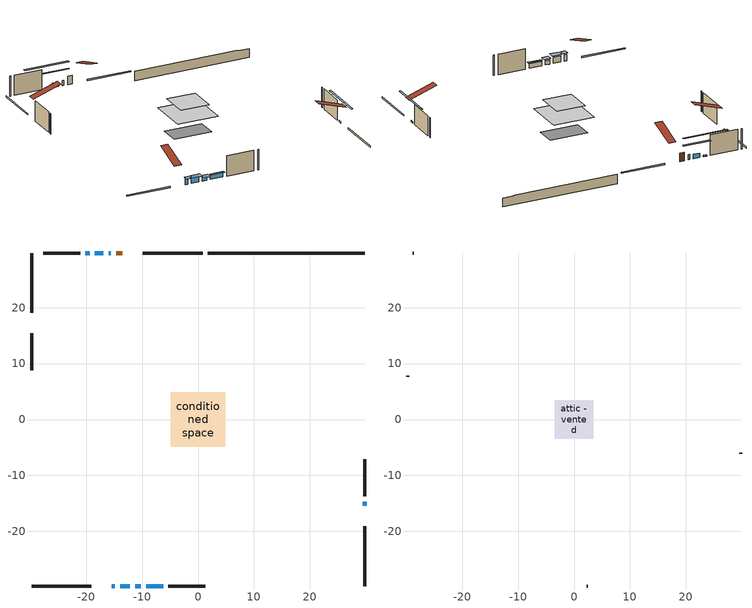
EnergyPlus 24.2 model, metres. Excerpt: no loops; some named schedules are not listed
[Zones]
conditioned space
 floor adiabatic (AdiabaticFloorConstruction): -4.91,-4.91 -4.91,4.91 4.91,4.91 4.91,-4.91 z3.05
 floor foundation (Slab1 construction): -4.57,-2.44 -4.57,2.44 4.57,2.44 4.57,-2.44 z-1.68
 wall outside (RimJoist1 construction): 0.81,29.78 -9.89,29.78 / -29.78,-29.78 -19.08,-29.78 / -29.78,29.78 -29.78,19.08 / 29.78,-29.78 29.78,-19.08 z0.61:0.91
 wall outside (AdiabaticWallConstruction 1): -13.53,29.78 -14.66,29.78 z0.61:2.64
 wall outside (AdiabaticWallConstruction): -15.44,-29.78 -14.88,-29.78 z0.61:2.14; -15.59,29.78 -15.98,29.78 z0.61:1.83; -13.95,-29.78 -12.17,-29.78 z0.61:2.13; -11.24,-29.78 -10.23,-29.78 z0.61:1.63; -16.91,29.78 -18.44,29.78 / -9.3,-29.78 -6.25,-29.78 z0.61:1.68; 29.78,-15.44 29.78,-14.67 / -19.36,29.78 -20.13,29.78 z0.61:0.97
 wall outside (Wall1 construction): -21.05,29.78 -27.7,29.78 / -5.32,-29.78 1.33,-29.78 / -29.78,15.44 -29.78,8.79 / 29.78,-13.75 29.78,-7.1 z0.61:5.49
 wall foundation (FoundationWall1 construction): 1.74,29.78,-1.68 1.74,29.78,0.61 26.98,29.78,0.61 26.98,29.78,0.42 29.78,29.78,0.42 29.78,29.78,-1.68
 window (WindowConstruction 4): -15.44,-29.78 -14.88,-29.78 z0.61:2.13
 window (WindowConstruction 5): -15.59,29.78 -15.98,29.78 z0.61:1.83
 window (WindowConstruction): -13.95,-29.78 -12.17,-29.78 z0.61:2.13
 window (WindowConstruction 1): -11.24,-29.78 -10.23,-29.78 z0.61:1.62
 window (WindowConstruction 2): -16.91,29.78 -18.43,29.78 z0.61:1.68
 window (WindowConstruction 3): -9.3,-29.78 -6.25,-29.78 z0.61:1.68
 window (WindowConstruction 6): 29.78,-15.44 29.78,-14.67 z0.61:0.97
 window (WindowConstruction 7): -19.36,29.78 -20.12,29.78 z0.61:0.97
 door (Door): -13.53,29.78 -14.66,29.78 z0.61:2.64
 ceiling adiabatic (AdiabaticFloorConstruction): 4.91,-4.91 4.91,4.91 -4.91,4.91 -4.91,-4.91 z3.05
attic - vented
 floor to conditioned space (Floor1 construction Reversed): -3.47,-3.47 -3.47,3.47 3.47,3.47 3.47,-3.47 z5.49
 wall outside (Wall3 construction): -28.63,29.78 -28.85,29.78 / 2.25,-29.78 2.48,-29.78 / -29.78,7.86 -29.78,7.64 / 29.78,-6.17 29.78,-5.95 z0.61:5.49
 roof outside (Roof1 construction): -12.61,29.78,5.49 -12.61,23.02,7.74 -10.82,23.02,7.74 -10.82,29.78,5.49; -16.36,-29.78,5.49 -16.36,-23.02,7.74 -18.15,-23.02,7.74 -18.15,-29.78,5.49; -29.78,16.36,5.49 -23.02,16.36,7.74 -23.02,18.15,7.74 -29.78,18.15,5.49; 29.78,-16.36,5.49 23.02,-16.36,7.74 23.02,-18.15,7.74 29.78,-18.15,5.49
shading: -14.58,-29.78 -15.73,-29.78 -15.73,-31 -14.58,-31 z2.43; -11.87,-29.78 -14.25,-29.78 -14.25,-31 -11.87,-31 z2.43; -9.93,-29.78 -11.54,-29.78 -11.54,-31 -9.93,-31 z1.92; -21.07,29.78 -14.27,29.78 -14.27,30.19 -21.07,30.19 z4.32; -6.05,-29.78 -9.5,-29.78 -9.5,-30.19 -6.05,-30.19 z1.88; 29.78,-9.59 29.78,-20.52 30.19,-20.52 30.19,-9.59 z6.05; -25.21,29.78 -14.28,29.78 -14.28,30.19 -25.21,30.19 z6.05
[Building]
Building 1: Terrain=Suburbs
[Site:Location]
Edmonton Intl AP_AB: Latitude {deg}=53.31; Longitude {deg}=-113.58; Time Zone {hr}=-7; Elevation {m}=723; Keep Site Location Information=Yes
[Site:GroundTemperature:Shallow]
-1.56185, -3.61833, -3.78302, -2.80711, 1.11059, 5.01004, 8.39065, 10.5322, 10.7141, 8.97234, 5.67794, 1.89811
[Site:WaterMainsTemperature]
Calculation Method=Schedule; Temperature Schedule=mains temperature schedule
[Material] Roughness=Rough; Thermal Absorptance=0.9
Name | Thickness {m} | Conductivity {W/m-K} | Density {kg/m3} | Specific Heat {J/kg-K} | Solar Absorptance | Visible Absorptance
asphalt or fiberglass shingles | 0.00635 | 0.162714 | 1121.4 | 1465.45 | 0.4 | 0.4
ceiling loosefill ins | 0.0846667 | 0.0480833 | 16.02 | 1046.75 | 0.7 | 0.7
ceiling stud and cavity | 0.1397 | 0.0803008 | 65.682 | 1177.47 | 0.7 | 0.7
concrete 4.0 in. | 0.1016 | 1.803125 | 2242.8 | 837.4 | 0.7 | 0.7
concrete 8.0 in. | 0.2032 | 1.803125 | 2242.8 | 837.4 | 0.7 | 0.7
door material | 0.04445 | 0.053851 | 512.64 | 1214.23 | 0.7 | 0.7
exterior vertical ins | 0.00902264 | 0.029427 | 32.04 | 1214.23 | 0.7 | 0.7
floor covering | 0.0127 | 0.0433444 | 54.468 | 1339.84 | 0.6 | 0.6
floor rigid ins; wall rigid ins | 0.512978 | 0.029427 | 32.04 | 1214.23 | 0.7 | 0.7
floor stud and cavity | 0.1397 | 1.75129 | 37.0049 | 1207.88 | 0.7 | 0.7
furniture material conditioned space 1 | 0.1524 | 0.115458 | 640.8 | 1214.23 | 0.6 | 0.6
gypsum board | 0.0127 | 0.160291 | 801 | 837.4 | 0.6 | 0.6
gypsum board 1 | 0.0127 | 0.160291 | 801 | 837.4 | 0.7 | 0.7
osb sheathing 0.5 in. | 0.0127 | 0.115458 | 512.64 | 1214.23 | 0.7 | 0.7
osb sheathing 0.75 in. | 0.01905 | 0.115458 | 512.64 | 1214.23 | 0.7 | 0.7
osb sheathing 2.0 in. | 0.0508 | 0.115458 | 512.64 | 1214.23 | 0.7 | 0.7
rim joist stud and cavity | 0.0508 | 0.0296939 | 125.044 | 1163.47 | 0.6 | 0.6
wall stud and cavity | 0.1397 | 0.0943382 | 139.0536 | 1170.24 | 0.7 | 0.7
wall stud and cavity 1 | 0.0889 | 6.1454 | 50.32683 | 1063.81 | 0.6 | 0.6
wall stud and cavity 2 | 0.0889 | 0.380278 | 52.3479 | 1209.89 | 0.7 | 0.7
wall stud and cavity 3 | 0.0889 | 0.391764 | 83.0341 | 1211.67 | 0.7 | 0.7
wood siding | 0.0254 | 0.102417 | 544.68 | 1172.36 | 0.4 | 0.4
wood siding 1 | 0.00254 | 0.102417 | 544.68 | 1172.36 | 0.4 | 0.4
wood siding 2; wood siding 3; wood siding 4 | 0.0254 | 0.102417 | 544.68 | 1172.36 | 0.7 | 0.7
[WindowMaterial:SimpleGlazingSystem]
Name | U-Factor {W/m2-K} | Solar Heat Gain Coefficient
WindowMaterial | 1.62277 | 0.58
WindowMaterial 1 | 1.90099 | 0.48
WindowMaterial 2 | 1.80958 | 0.51
WindowMaterial 3 | 1.87828 | 0.52
WindowMaterial 4 | 3.30687 | 0.6
WindowMaterial 5 | 4.11712 | 0.39
[Construction]
AdiabaticFloorConstruction: floor stud and cavity, floor rigid ins, osb sheathing 0.75 in., floor covering
AdiabaticWallConstruction: wood siding 3, wall rigid ins, wall stud and cavity 2, gypsum board
AdiabaticWallConstruction 1: wood siding 4, wall rigid ins, wall stud and cavity 2, gypsum board
Door: door material
Floor1 construction Reversed: gypsum board, ceiling stud and cavity, ceiling loosefill ins
FoundationWall1 construction: concrete 8.0 in., gypsum board 1
furniture construction conditioned space 1: furniture material conditioned space 1
PartitionWallConstruction: gypsum board, wall stud and cavity 3, gypsum board
RimJoist1 construction: wood siding 2, osb sheathing 2.0 in., rim joist stud and cavity
Roof1 construction: asphalt or fiberglass shingles
Slab1 construction: concrete 4.0 in.
Wall1 construction: wood siding, osb sheathing 0.5 in., wall stud and cavity, gypsum board
Wall3 construction: wood siding 1, wall stud and cavity 1
WindowConstruction: WindowMaterial
WindowConstruction 1: WindowMaterial 1
WindowConstruction 2; WindowConstruction 3: WindowMaterial 2
WindowConstruction 4: WindowMaterial 3
WindowConstruction 5: WindowMaterial 4
WindowConstruction 6; WindowConstruction 7: WindowMaterial 5
[Zone] Multiplier=1; Part of Total Floor Area=Yes
Name | Volume {m3}
attic - vented | 17.6423
conditioned space | 358.4
[Space]
Name | Zone | Volume {m3}
attic - vented 1 | attic - vented | 17.6423
conditioned space 1 | conditioned space | 358.4
[ZoneInfiltration:EffectiveLeakageArea]
infil attic - vented 1: Zone or Space=attic - vented 1; Schedule=Always On Discrete; Effective Air Leakage Area {cm2}=1676.87; Stack Coefficient=0.000495883; Wind Coefficient=1.50456e-05
[ZoneMixing]
whole house fan mix: Zone or Space=attic - vented; Schedule=Always On Continuous; Design Flow Rate Calculation Method=Flow/Zone; Design Flow Rate {m3/s}=0; Source Zone or Space=conditioned space
[SurfaceProperty:ExposedFoundationPerimeter]
Slab1: Exposed Perimeter Calculation Method=TotalExposedPerimeter; Total Exposed Perimeter {m}=28.041
[InternalMass] Zone or ZoneList=conditioned space; Space or SpaceList=conditioned space 1
Name | Construction | Surface Area {m2}
furniture mass conditioned space 1 | furniture construction conditioned space 1 | 56.3999
partition wall mass | PartitionWallConstruction | 141
[Lights]
interior lighting: Zone or ZoneList or Space or SpaceList=conditioned space 1; Schedule=interior lighting schedule; Design Level Calculation Method=LightingLevel; Lighting Level {W}=343.2; Return Air Fraction=0; Fraction Radiant=0.6; Fraction Visible=0.2; Fraction Replaceable=1
[People]
occupants: Zone or ZoneList or Space or SpaceList=conditioned space 1; Number of People Schedule=occupants schedule; Number of People Calculation Method=People; Number of People=3; Fraction Radiant=0.314171; Sensible Heat Fraction=0.56303; Activity Level Schedule=occupants activity schedule; Carbon Dioxide Generation Rate {m3/s-W}=0; Enable ASHRAE 55 Comfort Warnings=No; Mean Radiant Temperature Calculation Type=EnclosureAveraged
[ElectricEquipment] Zone or ZoneList or Space or SpaceList=conditioned space 1; Design Level Calculation Method=EquipmentLevel
Name | Schedule | Design Level {W} | Fraction Latent | Fraction Radiant | Fraction Lost
clothes dryer | clothes dryer schedule | 140.772 | 0.015 | 0.081 | 0.85
clothes washer | clothes washer schedule | 32.1985 | 0.03 | 0.162 | 0.7
cooking range | cooking range schedule | 215.147 | 0.08 | 0.432 | 0.2
dishwasher | dishwasher schedule | 66.8632 | 0.3 | 0.18 | 0.4
fridge | fridge schedule | 72.9452 | 0 | 0.6 | 0
mech vent bath fan 0 | mech vent bath fan 0 schedule | 50.2 | 0 | 0 | 1
mech vent bath fan 1 | mech vent bath fan 1 schedule | 50.2 | 0 | 0 | 1
mech vent house fan | mech vent house fan schedule | 0 | 0 | 0 | 1
mech vent house fan cfis | mech vent house fan cfis schedule | 0 | 0 | 0 | 0
mech vent range fan 0 | mech vent range fan 0 schedule | 57 | 0 | 0 | 1
misc plug loads | misc plug loads schedule | 494.7 | 0.045 | 0.513 | 0.1
whole house fan | Always On Discrete | 0 | 0 | 0 | 1
[OtherEquipment] Zone or ZoneList or Space or SpaceList=conditioned space 1; Design Level Calculation Method=EquipmentLevel
Name | Fuel Type | Schedule | Design Level {W} | Fraction Latent | Fraction Radiant | Fraction Lost
clothes dryer 1 | Electricity | clothes dryer schedule | 0 | 0.015 | 0.081 | 0.85
cooking range 1 | Electricity | cooking range schedule | 0 | 0.08 | 0.432 | 0.2
general water use latent | None | general water use schedule | 62.594 | 1 | 0 | 0
general water use sensible | None | general water use schedule | -61.6891 | 0 | 0.6 | 0
mech vent house fan latent load | None | Always On Discrete | 0 | 1 | 0 | 0
mech vent house fan sensible load | None | Always On Discrete | 0 | 0 | 0 | 0
water heater energy adjustment1 | NaturalGas | Always On Discrete | 0.01 | 0 | 0 | 1
[ZoneInfiltration:DesignFlowRate] Zone or ZoneList or Space or SpaceList=conditioned space 1; Schedule=Always On Discrete; Design Flow Rate Calculation Method=Flow/Zone; Design Flow Rate {m3/s}=0
infil flow; natural vent flow; whole house fan flow
[AvailabilityManager:Scheduled]
furnace airloop Availability Manager: Schedule=Always On Discrete
[Foundation:Kiva]
Foundation Kiva 1: Initial Indoor Air Temperature {C}=18; Wall Height Above Grade {m}=0.609996; Wall Depth Below Slab {m}=0.2032; Custom Block Material Name 1=exterior vertical ins; Custom Block Depth 1 {m}=2.28999; Custom Block X Position 1 {m}=0.2159; Custom Block Z Position 1 {m}=0
[Foundation:Kiva:Settings]
Soil Conductivity {W/m-K}=0.849921; Soil Density {kg/m3}=1842.3; Soil Specific Heat {J/kg-K}=418.7; Ground Solar Absorptivity=0.9; Ground Thermal Absorptivity=0.9; Ground Surface Roughness {m}=0.03; Far-Field Width {m}=40; Deep-Ground Boundary Condition=ZeroFlux; Deep-Ground Depth {m}=40; Minimum Cell Dimension {m}=0.2; Maximum Cell Growth Coefficient=3; Simulation Timestep=Timestep
[Exterior:Lights]
exterior lighting: Schedule=exterior lighting schedule; Design Level {W}=75.6
[EnergyManagementSystem:GlobalVariable]
furnace_airloop_Fan_RTF
infil_program_Qfan
infil_program_Qinf
natural_vent_program_Qnv
natural_vent_program_Qwhf
[EnergyManagementSystem:Sensor]
Name | Output:Variable or Output:Meter Index Key | Output:Variable or Output:Meter
airflow_gain | infil flow | Infiltration Sensible Heat Gain Energy
airflow_gain_1 | natural vent flow | Infiltration Sensible Heat Gain Energy
airflow_gain_2 | whole house fan flow | Infiltration Sensible Heat Gain Energy
airflow_loss | infil flow | Infiltration Sensible Heat Loss Energy
airflow_loss_1 | natural vent flow | Infiltration Sensible Heat Loss Energy
airflow_loss_2 | whole house fan flow | Infiltration Sensible Heat Loss Energy
clg_load_cond |  | Cooling:EnergyTransfer:Zone:CONDITIONED SPACE
clg_sp_s; clg_sp_s_1 | cooling setpoint | Schedule Value
clothes_dryer_exhaust_0_sch_s | clothes dryer exhaust 0 schedule | Schedule Value
cool_season | cooling season schedule | Schedule Value
htg_load_cond |  | Heating:EnergyTransfer:Zone:CONDITIONED SPACE
htg_sp_s; htg_sp_s_1 | heating setpoint | Schedule Value
ig_ee_conv | clothes dryer | Electric Equipment Convective Heating Energy
ig_ee_conv_2 | cooking range | Electric Equipment Convective Heating Energy
ig_ee_conv_4 | fridge | Electric Equipment Convective Heating Energy
ig_ee_conv_5 | misc plug loads | Electric Equipment Convective Heating Energy
ig_ee_conv_6 | whole house fan | Electric Equipment Convective Heating Energy
ig_ee_rad | clothes dryer | Electric Equipment Radiant Heating Energy
ig_ee_rad_2 | cooking range | Electric Equipment Radiant Heating Energy
ig_ee_rad_4 | fridge | Electric Equipment Radiant Heating Energy
ig_ee_rad_5 | misc plug loads | Electric Equipment Radiant Heating Energy
ig_ee_rad_6 | whole house fan | Electric Equipment Radiant Heating Energy
ig_lgt_conv | interior lighting | Lights Convective Heating Energy
ig_lgt_rad | interior lighting | Lights Radiant Heating Energy
ig_lgt_vis | interior lighting | Lights Visible Radiation Heating Energy
ig_oe_conv | clothes dryer 1 | Other Equipment Convective Heating Energy
ig_oe_conv_1 | cooking range 1 | Other Equipment Convective Heating Energy
ig_oe_conv_2 | general water use latent | Other Equipment Convective Heating Energy
ig_oe_conv_3 | general water use sensible | Other Equipment Convective Heating Energy
ig_oe_conv_4 | water heater energy adjustment1 | Other Equipment Convective Heating Energy
ig_oe_rad | clothes dryer 1 | Other Equipment Radiant Heating Energy
ig_oe_rad_1 | cooking range 1 | Other Equipment Radiant Heating Energy
ig_oe_rad_2 | general water use latent | Other Equipment Radiant Heating Energy
ig_oe_rad_3 | general water use sensible | Other Equipment Radiant Heating Energy
ig_oe_rad_4 | water heater energy adjustment1 | Other Equipment Radiant Heating Energy
ig_ppl_conv | occupants | People Convective Heating Energy
ig_ppl_rad | occupants | People Radiant Heating Energy
im_conv | furniture mass conditioned space 1 | Surface Inside Face Convection Heat Gain Energy
im_conv_1 | partition wall mass | Surface Inside Face Convection Heat Gain Energy
im_ig | furniture mass conditioned space 1 | Surface Inside Face Internal Gains Radiation Heat Gain Energy
im_ig_1 | partition wall mass | Surface Inside Face Internal Gains Radiation Heat Gain Energy
im_lgt | furniture mass conditioned space 1 | Surface Inside Face Lights Radiation Heat Gain Energy
im_lgt_1 | partition wall mass | Surface Inside Face Lights Radiation Heat Gain Energy
im_sol | furniture mass conditioned space 1 | Surface Inside Face Solar Radiation Heat Gain Energy
im_sol_1 | partition wall mass | Surface Inside Face Solar Radiation Heat Gain Energy
im_surf | furniture mass conditioned space 1 | Surface Inside Face Net Surface Thermal Radiation Heat Gain Energy
im_surf_1 | partition wall mass | Surface Inside Face Net Surface Thermal Radiation Heat Gain Energy
mech_vent_bath_fan_0_sch_s | mech vent bath fan 0 schedule | Schedule Value
mech_vent_bath_fan_1_sch_s | mech vent bath fan 1 schedule | Schedule Value
mech_vent_range_fan_0_sch_s | mech vent range fan 0 schedule | Schedule Value
mv_conv | mech vent bath fan 0 | Electric Equipment Convective Heating Energy
mv_conv_1 | mech vent bath fan 1 | Electric Equipment Convective Heating Energy
mv_conv_2 | mech vent house fan | Electric Equipment Convective Heating Energy
mv_conv_3 | mech vent house fan cfis | Electric Equipment Convective Heating Energy
mv_conv_4 | mech vent range fan 0 | Electric Equipment Convective Heating Energy
mv_conv_5 | mech vent house fan latent load | Other Equipment Convective Heating Energy
mv_conv_6 | mech vent house fan sensible load | Other Equipment Convective Heating Energy
mv_rad | mech vent bath fan 0 | Electric Equipment Radiant Heating Energy
mv_rad_1 | mech vent bath fan 1 | Electric Equipment Radiant Heating Energy
mv_rad_2 | mech vent house fan | Electric Equipment Radiant Heating Energy
mv_rad_3 | mech vent house fan cfis | Electric Equipment Radiant Heating Energy
mv_rad_4 | mech vent range fan 0 | Electric Equipment Radiant Heating Energy
mv_rad_5 | mech vent house fan latent load | Other Equipment Radiant Heating Energy
mv_rad_6 | mech vent house fan sensible load | Other Equipment Radiant Heating Energy
natural_vent_s | natural vent schedule | Schedule Value
out_pb_s |  | Site Outdoor Air Barometric Pressure
out_wt_s |  | Site Outdoor Air Humidity Ratio
site_vw_s |  | Site Wind Speed
ss_back_out | Window1 | Surface Window Shortwave from Zone Back Out Window Heat Transfer Rate
ss_back_out_1 | Window2 | Surface Window Shortwave from Zone Back Out Window Heat Transfer Rate
ss_back_out_2 | Window3 | Surface Window Shortwave from Zone Back Out Window Heat Transfer Rate
ss_back_out_3 | Window4 | Surface Window Shortwave from Zone Back Out Window Heat Transfer Rate
ss_back_out_4 | Window5 | Surface Window Shortwave from Zone Back Out Window Heat Transfer Rate
ss_back_out_5 | Window6 | Surface Window Shortwave from Zone Back Out Window Heat Transfer Rate
ss_back_out_6 | Window8 | Surface Window Shortwave from Zone Back Out Window Heat Transfer Rate
ss_back_out_7 | Window9 | Surface Window Shortwave from Zone Back Out Window Heat Transfer Rate
ss_conv | Door1 | Surface Inside Face Convection Heat Gain Energy
ss_conv_1 | Window1 | Surface Inside Face Convection Heat Gain Energy
ss_conv_2 | Window2 | Surface Inside Face Convection Heat Gain Energy
ss_conv_3 | Window3 | Surface Inside Face Convection Heat Gain Energy
ss_conv_4 | Window4 | Surface Inside Face Convection Heat Gain Energy
ss_conv_5 | Window5 | Surface Inside Face Convection Heat Gain Energy
ss_conv_6 | Window6 | Surface Inside Face Convection Heat Gain Energy
ss_conv_7 | Window8 | Surface Inside Face Convection Heat Gain Energy
ss_conv_8 | Window9 | Surface Inside Face Convection Heat Gain Energy
ss_ig | Door1 | Surface Inside Face Internal Gains Radiation Heat Gain Energy
ss_ig_1 | Window1 | Surface Inside Face Internal Gains Radiation Heat Gain Energy
ss_ig_2 | Window2 | Surface Inside Face Internal Gains Radiation Heat Gain Energy
ss_ig_3 | Window3 | Surface Inside Face Internal Gains Radiation Heat Gain Energy
ss_ig_4 | Window4 | Surface Inside Face Internal Gains Radiation Heat Gain Energy
ss_ig_5 | Window5 | Surface Inside Face Internal Gains Radiation Heat Gain Energy
ss_ig_6 | Window6 | Surface Inside Face Internal Gains Radiation Heat Gain Energy
ss_ig_7 | Window8 | Surface Inside Face Internal Gains Radiation Heat Gain Energy
ss_ig_8 | Window9 | Surface Inside Face Internal Gains Radiation Heat Gain Energy
ss_lgt | Door1 | Surface Inside Face Lights Radiation Heat Gain Energy
ss_sol | Door1 | Surface Inside Face Solar Radiation Heat Gain Energy
ss_surf | Door1 | Surface Inside Face Net Surface Thermal Radiation Heat Gain Energy
ss_surf_1 | Window1 | Surface Inside Face Net Surface Thermal Radiation Heat Gain Energy
ss_surf_2 | Window2 | Surface Inside Face Net Surface Thermal Radiation Heat Gain Energy
ss_surf_3 | Window3 | Surface Inside Face Net Surface Thermal Radiation Heat Gain Energy
ss_surf_4 | Window4 | Surface Inside Face Net Surface Thermal Radiation Heat Gain Energy
ss_surf_5 | Window5 | Surface Inside Face Net Surface Thermal Radiation Heat Gain Energy
ss_surf_6 | Window6 | Surface Inside Face Net Surface Thermal Radiation Heat Gain Energy
ss_surf_7 | Window8 | Surface Inside Face Net Surface Thermal Radiation Heat Gain Energy
ss_surf_8 | Window9 | Surface Inside Face Net Surface Thermal Radiation Heat Gain Energy
ss_trans_in | Window1 | Surface Window Transmitted Solar Radiation Rate
ss_trans_in_1 | Window2 | Surface Window Transmitted Solar Radiation Rate
ss_trans_in_2 | Window3 | Surface Window Transmitted Solar Radiation Rate
ss_trans_in_3 | Window4 | Surface Window Transmitted Solar Radiation Rate
ss_trans_in_4 | Window5 | Surface Window Transmitted Solar Radiation Rate
ss_trans_in_5 | Window6 | Surface Window Transmitted Solar Radiation Rate
ss_trans_in_6 | Window8 | Surface Window Transmitted Solar Radiation Rate
ss_trans_in_7 | Window9 | Surface Window Transmitted Solar Radiation Rate
ss_trans_out | Window1 | Surface Inside Face Initial Transmitted Diffuse Transmitted Out Window Solar Radiation Rate
ss_trans_out_1 | Window2 | Surface Inside Face Initial Transmitted Diffuse Transmitted Out Window Solar Radiation Rate
ss_trans_out_2 | Window3 | Surface Inside Face Initial Transmitted Diffuse Transmitted Out Window Solar Radiation Rate
ss_trans_out_3 | Window4 | Surface Inside Face Initial Transmitted Diffuse Transmitted Out Window Solar Radiation Rate
ss_trans_out_4 | Window5 | Surface Inside Face Initial Transmitted Diffuse Transmitted Out Window Solar Radiation Rate
ss_trans_out_5 | Window6 | Surface Inside Face Initial Transmitted Diffuse Transmitted Out Window Solar Radiation Rate
ss_trans_out_6 | Window8 | Surface Inside Face Initial Transmitted Diffuse Transmitted Out Window Solar Radiation Rate
ss_trans_out_7 | Window9 | Surface Inside Face Initial Transmitted Diffuse Transmitted Out Window Solar Radiation Rate
s_conv | Floor1 | Surface Inside Face Convection Heat Gain Energy
s_conv_1 | FoundationWall1 | Surface Inside Face Convection Heat Gain Energy
s_conv_10 | Wall1:180 | Surface Inside Face Convection Heat Gain Energy
s_conv_11 | Wall1:270 | Surface Inside Face Convection Heat Gain Energy
s_conv_12 | Wall1:90 | Surface Inside Face Convection Heat Gain Energy
s_conv_2 | inferred conditioned ceiling | Surface Inside Face Convection Heat Gain Energy
s_conv_3 | inferred conditioned floor | Surface Inside Face Convection Heat Gain Energy
s_conv_4 | RimJoist1:0 | Surface Inside Face Convection Heat Gain Energy
s_conv_5 | RimJoist1:180 | Surface Inside Face Convection Heat Gain Energy
s_conv_6 | RimJoist1:270 | Surface Inside Face Convection Heat Gain Energy
s_conv_7 | RimJoist1:90 | Surface Inside Face Convection Heat Gain Energy
s_conv_8 | Slab1 | Surface Inside Face Convection Heat Gain Energy
s_conv_9 | Wall1:0 | Surface Inside Face Convection Heat Gain Energy
s_ig | Floor1 | Surface Inside Face Internal Gains Radiation Heat Gain Energy
s_ig_1 | FoundationWall1 | Surface Inside Face Internal Gains Radiation Heat Gain Energy
s_ig_10 | Wall1:180 | Surface Inside Face Internal Gains Radiation Heat Gain Energy
s_ig_11 | Wall1:270 | Surface Inside Face Internal Gains Radiation Heat Gain Energy
s_ig_12 | Wall1:90 | Surface Inside Face Internal Gains Radiation Heat Gain Energy
s_ig_2 | inferred conditioned ceiling | Surface Inside Face Internal Gains Radiation Heat Gain Energy
s_ig_3 | inferred conditioned floor | Surface Inside Face Internal Gains Radiation Heat Gain Energy
s_ig_4 | RimJoist1:0 | Surface Inside Face Internal Gains Radiation Heat Gain Energy
s_ig_5 | RimJoist1:180 | Surface Inside Face Internal Gains Radiation Heat Gain Energy
s_ig_6 | RimJoist1:270 | Surface Inside Face Internal Gains Radiation Heat Gain Energy
s_ig_7 | RimJoist1:90 | Surface Inside Face Internal Gains Radiation Heat Gain Energy
s_ig_8 | Slab1 | Surface Inside Face Internal Gains Radiation Heat Gain Energy
s_ig_9 | Wall1:0 | Surface Inside Face Internal Gains Radiation Heat Gain Energy
s_lgt | Floor1 | Surface Inside Face Lights Radiation Heat Gain Energy
s_lgt_1 | FoundationWall1 | Surface Inside Face Lights Radiation Heat Gain Energy
s_lgt_10 | Wall1:180 | Surface Inside Face Lights Radiation Heat Gain Energy
s_lgt_11 | Wall1:270 | Surface Inside Face Lights Radiation Heat Gain Energy
s_lgt_12 | Wall1:90 | Surface Inside Face Lights Radiation Heat Gain Energy
s_lgt_2 | inferred conditioned ceiling | Surface Inside Face Lights Radiation Heat Gain Energy
s_lgt_3 | inferred conditioned floor | Surface Inside Face Lights Radiation Heat Gain Energy
s_lgt_4 | RimJoist1:0 | Surface Inside Face Lights Radiation Heat Gain Energy
s_lgt_5 | RimJoist1:180 | Surface Inside Face Lights Radiation Heat Gain Energy
s_lgt_6 | RimJoist1:270 | Surface Inside Face Lights Radiation Heat Gain Energy
s_lgt_7 | RimJoist1:90 | Surface Inside Face Lights Radiation Heat Gain Energy
s_lgt_8 | Slab1 | Surface Inside Face Lights Radiation Heat Gain Energy
s_lgt_9 | Wall1:0 | Surface Inside Face Lights Radiation Heat Gain Energy
s_sol | Floor1 | Surface Inside Face Solar Radiation Heat Gain Energy
s_sol_1 | FoundationWall1 | Surface Inside Face Solar Radiation Heat Gain Energy
s_sol_10 | Wall1:180 | Surface Inside Face Solar Radiation Heat Gain Energy
s_sol_11 | Wall1:270 | Surface Inside Face Solar Radiation Heat Gain Energy
s_sol_12 | Wall1:90 | Surface Inside Face Solar Radiation Heat Gain Energy
s_sol_2 | inferred conditioned ceiling | Surface Inside Face Solar Radiation Heat Gain Energy
s_sol_3 | inferred conditioned floor | Surface Inside Face Solar Radiation Heat Gain Energy
s_sol_4 | RimJoist1:0 | Surface Inside Face Solar Radiation Heat Gain Energy
s_sol_5 | RimJoist1:180 | Surface Inside Face Solar Radiation Heat Gain Energy
s_sol_6 | RimJoist1:270 | Surface Inside Face Solar Radiation Heat Gain Energy
s_sol_7 | RimJoist1:90 | Surface Inside Face Solar Radiation Heat Gain Energy
s_sol_8 | Slab1 | Surface Inside Face Solar Radiation Heat Gain Energy
